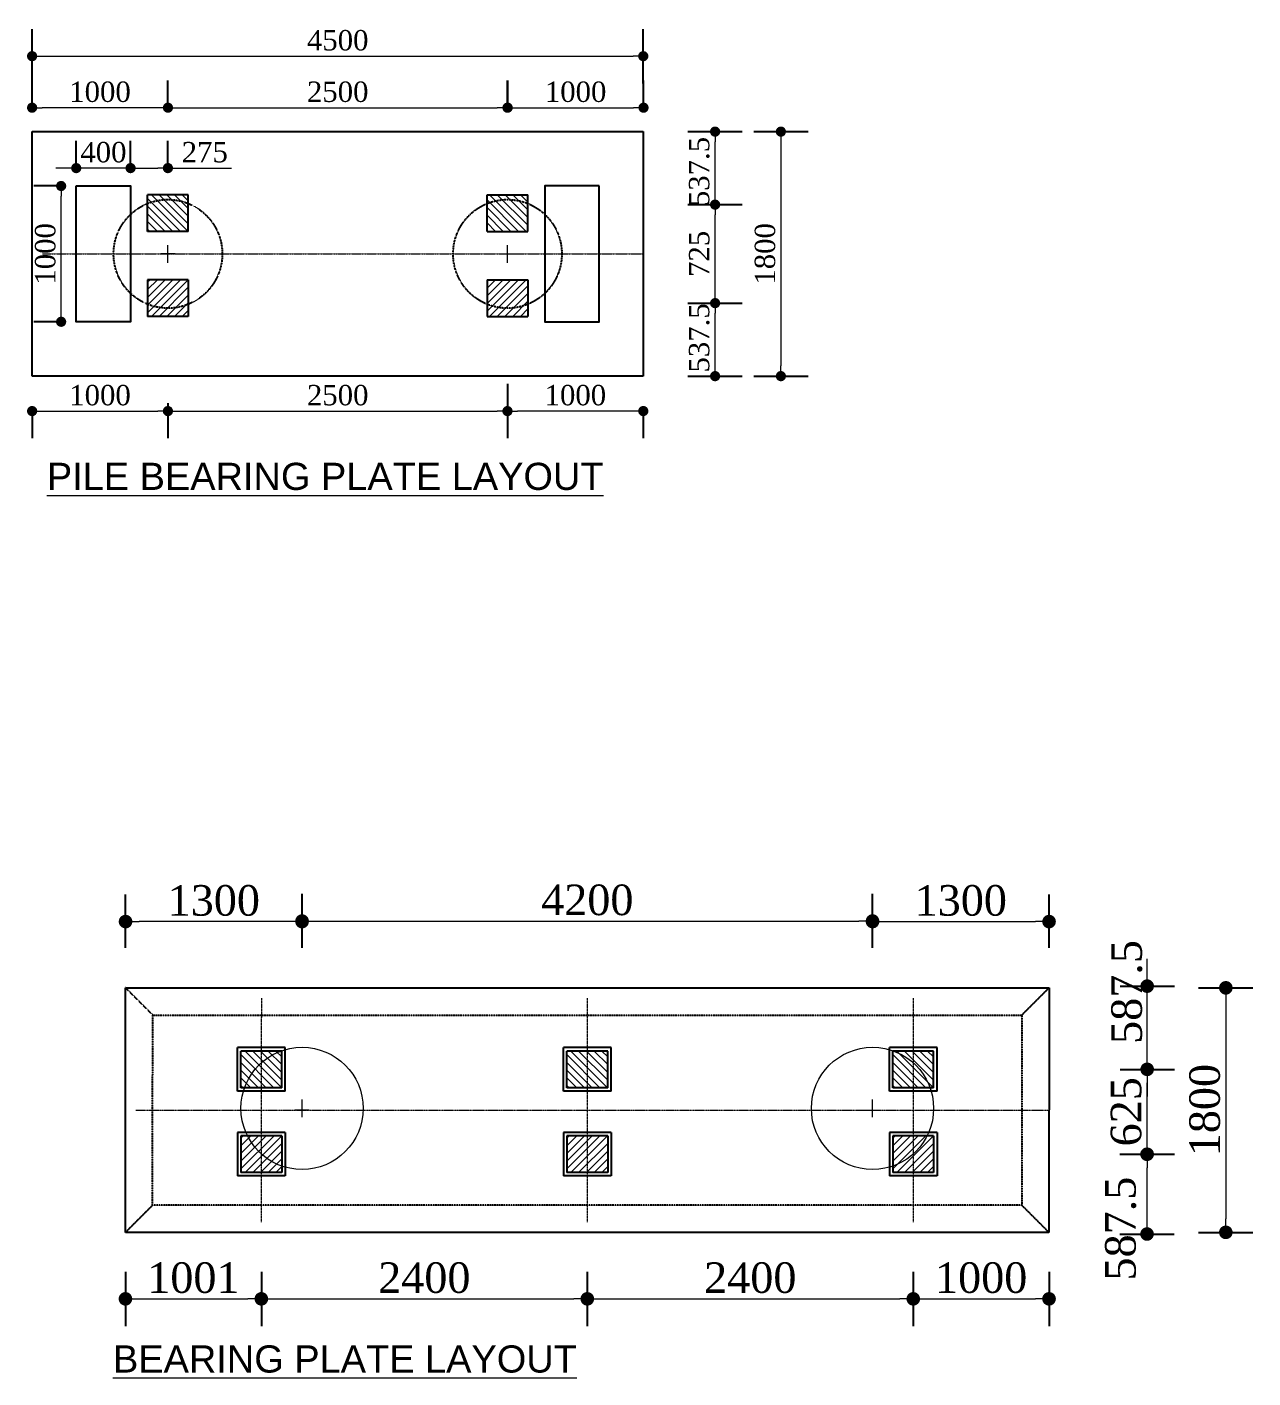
# Model space of a CAD drawing. Header units: millimetres. Extents: x -452357 to 35267, y 81803 to 461763.
# Drawn here: x -438331 to -429304, y 180197 to 190142 of the extents above; entities that cross this region are included whole.
import ezdxf

# ---------------------------------------------------------------- set-up
doc = ezdxf.new("R2010")
doc.units = ezdxf.units.MM
doc.header["$PDMODE"] = 2
for name, pattern in [('CENTER', [2, 1.25, -0.25, 0.25, -0.25]), ('DASHED', [0.75, 0.5, -0.25]), ('HIDDEN', [9.525, 6.35, -3.175])]:
    doc.linetypes.add(name, pattern=pattern)
doc.layers.get('Defpoints').update_dxf_attribs({"lineweight": 13})
for name, color, linetype, lineweight in [('Center Line', 34, 'Continuous', 15), ('Dimision', 96, 'Continuous', 18), ('hatch', 65, 'Continuous', 15), ('Pile', 11, 'Continuous', 15), ('Text', 7, 'Continuous', 15)]:
    doc.layers.add(name, color=color, linetype=linetype, lineweight=lineweight)
doc.layers.add('Pire Line', color=11, linetype='Continuous')
doc.styles.add('ROMANS', font='arial.ttf', dxfattribs={"height": 200})
doc.styles.get("Standard").update_dxf_attribs({"font": 'times.ttf'})
doc.dimstyles.new('ISO-25', dxfattribs={"dimtxt": 175, "dimasz": 100, "dimexe": 65, "dimexo": 115.625, "dimgap": 40, "dimtad": 1, "dimtoh": 1, "dimdec": 0, "dimtxsty": 'Standard', "dimblk": 'DOT', "dimcen": 300, "dimclrd": 256, "dimclre": 256, "dimclrt": 256, "dimadec": 0, "dimazin": 0, "dimtfac": 1, "dimtdec": 0, "dimtix": 1, "dimtmove": 0, "dimatfit": 3, "dimldrblk": 'DOT', "dimfxl": 75, "dimlwd": -1, "dimarcsym": 0})
pattern_1 = [(45, (-51186.816, 75757.362), (-28.2842712, 28.2842712), [])]
pattern_2 = [(315, (-51186.816, 301162.318), (-28.2842712, -28.2842712), [])]

# ---------------------------------------------------------------- blocks, each defined once
blk = doc.blocks.new('_Dot')
at = {"color": 0, "linetype": 'ByBlock', "lineweight": -2}
blk.add_line((-0.5, 0), (-1, 0), dxfattribs=at)
at = {"color": 0, "linetype": 'ByBlock', "const_width": 0.5}
blk.add_lwpolyline([(-0.25, 0, 1), (0.25, 0, 1)], format="xyb", close=True, dxfattribs=at)
blk = doc.blocks.new('*D19')
at = {"layer": 'Defpoints', "color": 0, "ltscale": 3, "transparency": 16777216}
for p in [(-433793.5, 189927.8), (-438293.5, 189372.3), (-433793.5, 189372.3)]:
    blk.add_point(p, dxfattribs=at)
at = {"layer": 'Dimision', "lineweight": -2, "ltscale": 3, "transparency": 16777216}
for p, q in [((-438293.5, 189727.8), (-438293.5, 190127.8)), ((-433793.5, 189727.8), (-433793.5, 190127.8))]:
    blk.add_line(p, q, dxfattribs=at)
at = {"layer": 'Dimision', "ltscale": 3, "transparency": 16777216}
blk.add_line((-438218.5, 189927.8), (-433868.5, 189927.8), dxfattribs=at)
at = {"layer": 'Dimision', "ltscale": 3, "transparency": 16777216, "xscale": 75, "yscale": 75, "zscale": 75, "rotation": 180}
blk.add_blockref('_Dot', (-438293.5, 189927.8), dxfattribs=at)
at = {"layer": 'Dimision', "ltscale": 3, "transparency": 16777216, "xscale": 75, "yscale": 75, "zscale": 75}
blk.add_blockref('_Dot', (-433793.5, 189927.8), dxfattribs=at)
at = {"layer": 'Dimision', "ltscale": 3, "transparency": 16777216, "insert": (-436043.5, 190044.1), "char_height": 150, "attachment_point": 5}
blk.add_mtext('4500', dxfattribs=at)
blk = doc.blocks.new('*D20')
at = {"layer": 'Defpoints', "color": 0, "ltscale": 3, "transparency": 16777216}
for p in [(-434793.5, 189548.6), (-437293.5, 189372.3), (-434793.5, 189372.3)]:
    blk.add_point(p, dxfattribs=at)
at = {"layer": 'Dimision', "lineweight": -2, "ltscale": 3, "transparency": 16777216}
for p, q in [((-437293.5, 189548.6), (-437293.5, 189748.6)), ((-434793.5, 189548.6), (-434793.5, 189748.6))]:
    blk.add_line(p, q, dxfattribs=at)
at = {"layer": 'Dimision', "ltscale": 3, "transparency": 16777216}
blk.add_line((-437218.5, 189548.6), (-434868.5, 189548.6), dxfattribs=at)
at = {"layer": 'Dimision', "ltscale": 3, "transparency": 16777216, "xscale": 75, "yscale": 75, "zscale": 75, "rotation": 180}
blk.add_blockref('_Dot', (-437293.5, 189548.6), dxfattribs=at)
at = {"layer": 'Dimision', "ltscale": 3, "transparency": 16777216, "xscale": 75, "yscale": 75, "zscale": 75}
blk.add_blockref('_Dot', (-434793.5, 189548.6), dxfattribs=at)
at = {"layer": 'Dimision', "ltscale": 3, "transparency": 16777216, "insert": (-436043.5, 189664.9), "char_height": 150, "attachment_point": 5}
blk.add_mtext('2500', dxfattribs=at)
blk = doc.blocks.new('*D21')
at = {"layer": 'Defpoints', "color": 0, "ltscale": 3, "transparency": 16777216}
for p in [(-433710.6, 189372.3), (-433711.5, 187572.3), (-432780.4, 187572.3)]:
    blk.add_point(p, dxfattribs=at)
at = {"layer": 'Dimision', "lineweight": -2, "ltscale": 3, "transparency": 16777216}
for p, q in [((-432980.4, 189372.3), (-432580.4, 189372.3)), ((-432980.4, 187572.3), (-432580.4, 187572.3))]:
    blk.add_line(p, q, dxfattribs=at)
at = {"layer": 'Dimision', "ltscale": 3, "transparency": 16777216}
blk.add_line((-432780.4, 189297.3), (-432780.4, 187647.3), dxfattribs=at)
at = {"layer": 'Dimision', "ltscale": 3, "transparency": 16777216, "xscale": 75, "yscale": 75, "zscale": 75}
for p, rotation in [((-432780.4, 189372.3), 90), ((-432780.4, 187572.3), 270)]:
    blk.add_blockref('_Dot', p, dxfattribs=dict(at, rotation=rotation))
at = {"layer": 'Dimision', "ltscale": 3, "transparency": 16777216, "insert": (-432896.7, 188472.3), "char_height": 150, "attachment_point": 5, "rotation": 90}
blk.add_mtext('1800', dxfattribs=at)
blk = doc.blocks.new('*D22')
at = {"layer": 'Defpoints', "color": 0, "ltscale": 3, "transparency": 16777216}
for p in [(-438293.5, 189548.6), (-438293.5, 189372.3), (-437293.5, 189372.3)]:
    blk.add_point(p, dxfattribs=at)
at = {"layer": 'Dimision', "lineweight": -2, "ltscale": 3, "transparency": 16777216}
for p, q in [((-438293.5, 189548.6), (-438293.5, 189748.6)), ((-437293.5, 189548.6), (-437293.5, 189748.6))]:
    blk.add_line(p, q, dxfattribs=at)
at = {"layer": 'Dimision', "ltscale": 3, "transparency": 16777216}
blk.add_line((-437368.5, 189548.6), (-438218.5, 189548.6), dxfattribs=at)
at = {"layer": 'Dimision', "ltscale": 3, "transparency": 16777216, "xscale": 75, "yscale": 75, "zscale": 75, "rotation": 180}
blk.add_blockref('_Dot', (-438293.5, 189548.6), dxfattribs=at)
at = {"layer": 'Dimision', "ltscale": 3, "transparency": 16777216, "xscale": 75, "yscale": 75, "zscale": 75}
blk.add_blockref('_Dot', (-437293.5, 189548.6), dxfattribs=at)
at = {"layer": 'Dimision', "ltscale": 3, "transparency": 16777216, "insert": (-437793.5, 189664.9), "char_height": 150, "attachment_point": 5}
blk.add_mtext('1000', dxfattribs=at)
blk = doc.blocks.new('*D23')
at = {"layer": 'Defpoints', "color": 0, "ltscale": 3, "transparency": 16777216}
for p in [(-438293.5, 187481.7), (-437293.5, 187572.3), (-437293.5, 187315.1)]:
    blk.add_point(p, dxfattribs=at)
at = {"layer": 'Dimision', "lineweight": -2, "ltscale": 3, "transparency": 16777216}
for p, q in [((-438293.5, 187315.1), (-438293.5, 187115.1)), ((-437293.5, 187372.3), (-437293.5, 187115.1))]:
    blk.add_line(p, q, dxfattribs=at)
at = {"layer": 'Dimision', "ltscale": 3, "transparency": 16777216}
blk.add_line((-438218.5, 187315.1), (-437368.5, 187315.1), dxfattribs=at)
at = {"layer": 'Dimision', "ltscale": 3, "transparency": 16777216, "xscale": 75, "yscale": 75, "zscale": 75, "rotation": 180}
blk.add_blockref('_Dot', (-438293.5, 187315.1), dxfattribs=at)
at = {"layer": 'Dimision', "ltscale": 3, "transparency": 16777216, "xscale": 75, "yscale": 75, "zscale": 75}
blk.add_blockref('_Dot', (-437293.5, 187315.1), dxfattribs=at)
at = {"layer": 'Dimision', "ltscale": 3, "transparency": 16777216, "insert": (-437793.5, 187431.4), "char_height": 150, "attachment_point": 5}
blk.add_mtext('1000', dxfattribs=at)
blk = doc.blocks.new('*D24')
at = {"layer": 'Defpoints', "color": 0, "ltscale": 3, "transparency": 16777216}
for p in [(-434793.5, 187772.3), (-437293.5, 187572.3), (-434793.5, 187315.1)]:
    blk.add_point(p, dxfattribs=at)
at = {"layer": 'Dimision', "lineweight": -2, "ltscale": 3, "transparency": 16777216}
for p, q in [((-434793.5, 187515.1), (-434793.5, 187115.1)), ((-437293.5, 187372.3), (-437293.5, 187115.1))]:
    blk.add_line(p, q, dxfattribs=at)
at = {"layer": 'Dimision', "ltscale": 3, "transparency": 16777216}
blk.add_line((-437218.5, 187315.1), (-434868.5, 187315.1), dxfattribs=at)
at = {"layer": 'Dimision', "ltscale": 3, "transparency": 16777216, "xscale": 75, "yscale": 75, "zscale": 75, "rotation": 180}
blk.add_blockref('_Dot', (-437293.5, 187315.1), dxfattribs=at)
at = {"layer": 'Dimision', "ltscale": 3, "transparency": 16777216, "xscale": 75, "yscale": 75, "zscale": 75}
blk.add_blockref('_Dot', (-434793.5, 187315.1), dxfattribs=at)
at = {"layer": 'Dimision', "ltscale": 3, "transparency": 16777216, "insert": (-436043.5, 187431.4), "char_height": 150, "attachment_point": 5}
blk.add_mtext('2500', dxfattribs=at)
blk = doc.blocks.new('*D25')
at = {"layer": 'Defpoints', "color": 0, "ltscale": 3, "transparency": 16777216}
for p in [(-433793.5, 188109.8), (-433264.7, 188109.8), (-433793.5, 187572.3)]:
    blk.add_point(p, dxfattribs=at)
at = {"layer": 'Dimision', "lineweight": -2, "ltscale": 3, "transparency": 16777216}
for p, q in [((-433464.7, 188109.8), (-433064.7, 188109.8)), ((-433464.7, 187572.3), (-433064.7, 187572.3))]:
    blk.add_line(p, q, dxfattribs=at)
at = {"layer": 'Dimision', "ltscale": 3, "transparency": 16777216}
blk.add_line((-433264.7, 187647.3), (-433264.7, 188034.8), dxfattribs=at)
at = {"layer": 'Dimision', "ltscale": 3, "transparency": 16777216, "xscale": 75, "yscale": 75, "zscale": 75}
for p, rotation in [((-433264.7, 188109.8), 90), ((-433264.7, 187572.3), 270)]:
    blk.add_blockref('_Dot', p, dxfattribs=dict(at, rotation=rotation))
at = {"layer": 'Dimision', "ltscale": 3, "transparency": 16777216, "insert": (-433381.2, 187853.6), "char_height": 150, "attachment_point": 5, "rotation": 90}
blk.add_mtext('537.5', dxfattribs=at)
blk = doc.blocks.new('*D26')
at = {"layer": 'Defpoints', "color": 0, "ltscale": 3, "transparency": 16777216}
for p in [(-433792.6, 188834.8), (-433264.7, 188834.8), (-433793.5, 188109.8)]:
    blk.add_point(p, dxfattribs=at)
at = {"layer": 'Dimision', "lineweight": -2, "ltscale": 3, "transparency": 16777216}
for p, q in [((-433464.7, 188834.8), (-433064.7, 188834.8)), ((-433464.7, 188109.8), (-433064.7, 188109.8))]:
    blk.add_line(p, q, dxfattribs=at)
at = {"layer": 'Dimision', "ltscale": 3, "transparency": 16777216}
blk.add_line((-433264.7, 188184.8), (-433264.7, 188759.8), dxfattribs=at)
at = {"layer": 'Dimision', "ltscale": 3, "transparency": 16777216, "xscale": 75, "yscale": 75, "zscale": 75}
for p, rotation in [((-433264.7, 188834.8), 90), ((-433264.7, 188109.8), 270)]:
    blk.add_blockref('_Dot', p, dxfattribs=dict(at, rotation=rotation))
at = {"layer": 'Dimision', "ltscale": 3, "transparency": 16777216, "insert": (-433381.2, 188472.3), "char_height": 150, "attachment_point": 5, "rotation": 90}
blk.add_mtext('725', dxfattribs=at)
blk = doc.blocks.new('*D27')
at = {"layer": 'Defpoints', "color": 0, "ltscale": 3, "transparency": 16777216}
for p in [(-433793.5, 189372.3), (-433264.7, 189372.3), (-433792.6, 188834.8)]:
    blk.add_point(p, dxfattribs=at)
at = {"layer": 'Dimision', "lineweight": -2, "ltscale": 3, "transparency": 16777216}
for p, q in [((-433464.7, 189372.3), (-433064.7, 189372.3)), ((-433464.7, 188834.8), (-433064.7, 188834.8))]:
    blk.add_line(p, q, dxfattribs=at)
at = {"layer": 'Dimision', "ltscale": 3, "transparency": 16777216}
blk.add_line((-433264.7, 188909.8), (-433264.7, 189297.3), dxfattribs=at)
at = {"layer": 'Dimision', "ltscale": 3, "transparency": 16777216, "xscale": 75, "yscale": 75, "zscale": 75}
for p, rotation in [((-433264.7, 189372.3), 90), ((-433264.7, 188834.8), 270)]:
    blk.add_blockref('_Dot', p, dxfattribs=dict(at, rotation=rotation))
at = {"layer": 'Dimision', "ltscale": 3, "transparency": 16777216, "insert": (-433381.2, 189078.6), "char_height": 150, "attachment_point": 5, "rotation": 90}
blk.add_mtext('537.5', dxfattribs=at)
blk = doc.blocks.new('*D43')
at = {"layer": 'Defpoints', "color": 0, "ltscale": 3, "transparency": 16777216}
for p in [(-432105.7, 183560.6), (-436305.7, 183252.7), (-432105.7, 183248.8)]:
    blk.add_point(p, dxfattribs=at)
at = {"layer": 'Dimision', "lineweight": -2, "ltscale": 3, "transparency": 16777216}
for p, q in [((-436305.7, 183368.3), (-436305.7, 183760.6)), ((-432105.7, 183364.4), (-432105.7, 183760.6))]:
    blk.add_line(p, q, dxfattribs=at)
at = {"layer": 'Dimision', "ltscale": 3, "transparency": 16777216}
blk.add_line((-436205.7, 183560.6), (-432205.7, 183560.6), dxfattribs=at)
at = {"layer": 'Dimision', "ltscale": 3, "transparency": 16777216, "xscale": 100, "yscale": 100, "zscale": 100, "rotation": 180}
blk.add_blockref('_Dot', (-436305.7, 183560.6), dxfattribs=at)
at = {"layer": 'Dimision', "ltscale": 3, "transparency": 16777216, "xscale": 100, "yscale": 100, "zscale": 100}
blk.add_blockref('_Dot', (-432105.7, 183560.6), dxfattribs=at)
at = {"layer": 'Dimision', "ltscale": 3, "transparency": 16777216, "insert": (-434205.7, 183715), "char_height": 225, "attachment_point": 5}
blk.add_mtext('4200', dxfattribs=at)
blk = doc.blocks.new('*D44')
at = {"layer": 'Defpoints', "color": 0, "ltscale": 3, "transparency": 16777216}
for p in [(-430434.5, 183068.9), (-430435.4, 181268.9), (-429504.3, 181268.9)]:
    blk.add_point(p, dxfattribs=at)
at = {"layer": 'Dimision', "lineweight": -2, "ltscale": 3, "transparency": 16777216}
for p, q in [((-429704.3, 183068.9), (-429304.3, 183068.9)), ((-429704.3, 181268.9), (-429304.3, 181268.9))]:
    blk.add_line(p, q, dxfattribs=at)
at = {"layer": 'Dimision', "ltscale": 3, "transparency": 16777216}
blk.add_line((-429504.3, 182968.9), (-429504.3, 181368.9), dxfattribs=at)
at = {"layer": 'Dimision', "ltscale": 3, "transparency": 16777216, "xscale": 100, "yscale": 100, "zscale": 100}
for p, rotation in [((-429504.3, 183068.9), 90), ((-429504.3, 181268.9), 270)]:
    blk.add_blockref('_Dot', p, dxfattribs=dict(at, rotation=rotation))
at = {"layer": 'Dimision', "ltscale": 3, "transparency": 16777216, "insert": (-429658.8, 182168.9), "char_height": 225, "attachment_point": 5, "rotation": 90}
blk.add_mtext('1800', dxfattribs=at)
blk = doc.blocks.new('*D45')
at = {"layer": 'Defpoints', "color": 0, "ltscale": 3, "transparency": 16777216}
for p in [(-430805.8, 183556.7), (-432105.7, 183248.8), (-430805.8, 183248.8)]:
    blk.add_point(p, dxfattribs=at)
at = {"layer": 'Dimision', "lineweight": -2, "ltscale": 3, "transparency": 16777216}
for p, q in [((-432105.7, 183364.4), (-432105.7, 183756.7)), ((-430805.8, 183364.4), (-430805.8, 183756.7))]:
    blk.add_line(p, q, dxfattribs=at)
at = {"layer": 'Dimision', "ltscale": 3, "transparency": 16777216}
blk.add_line((-432005.7, 183556.7), (-430905.8, 183556.7), dxfattribs=at)
at = {"layer": 'Dimision', "ltscale": 3, "transparency": 16777216, "xscale": 100, "yscale": 100, "zscale": 100, "rotation": 180}
blk.add_blockref('_Dot', (-432105.7, 183556.7), dxfattribs=at)
at = {"layer": 'Dimision', "ltscale": 3, "transparency": 16777216, "xscale": 100, "yscale": 100, "zscale": 100}
blk.add_blockref('_Dot', (-430805.8, 183556.7), dxfattribs=at)
at = {"layer": 'Dimision', "ltscale": 3, "transparency": 16777216, "insert": (-431455.7, 183711.2), "char_height": 225, "attachment_point": 5}
blk.add_mtext('1300', dxfattribs=at)
blk = doc.blocks.new('*D46')
at = {"layer": 'Defpoints', "color": 0, "ltscale": 3, "transparency": 16777216}
for p in [(-437605.6, 183556.7), (-437605.6, 183248.8), (-436305.7, 183248.8)]:
    blk.add_point(p, dxfattribs=at)
at = {"layer": 'Dimision', "lineweight": -2, "ltscale": 3, "transparency": 16777216}
for p, q in [((-437605.6, 183364.4), (-437605.6, 183756.7)), ((-436305.7, 183364.4), (-436305.7, 183756.7))]:
    blk.add_line(p, q, dxfattribs=at)
at = {"layer": 'Dimision', "ltscale": 3, "transparency": 16777216}
blk.add_line((-436405.7, 183556.7), (-437505.6, 183556.7), dxfattribs=at)
at = {"layer": 'Dimision', "ltscale": 3, "transparency": 16777216, "xscale": 100, "yscale": 100, "zscale": 100, "rotation": 180}
blk.add_blockref('_Dot', (-437605.6, 183556.7), dxfattribs=at)
at = {"layer": 'Dimision', "ltscale": 3, "transparency": 16777216, "xscale": 100, "yscale": 100, "zscale": 100}
blk.add_blockref('_Dot', (-436305.7, 183556.7), dxfattribs=at)
at = {"layer": 'Dimision', "ltscale": 3, "transparency": 16777216, "insert": (-436955.6, 183711.2), "char_height": 225, "attachment_point": 5}
blk.add_mtext('1300', dxfattribs=at)
blk = doc.blocks.new('*D47')
at = {"layer": 'Defpoints', "color": 0, "ltscale": 3, "transparency": 16777216}
for p in [(-436605.7, 181765.7), (-437606.5, 181178.2), (-436605.7, 180779.3)]:
    blk.add_point(p, dxfattribs=at)
at = {"layer": 'Dimision', "lineweight": -2, "ltscale": 3, "transparency": 16777216}
for p, q in [((-437606.5, 180979.3), (-437606.5, 180579.3)), ((-436605.7, 180979.3), (-436605.7, 180579.3))]:
    blk.add_line(p, q, dxfattribs=at)
at = {"layer": 'Dimision', "ltscale": 3, "transparency": 16777216}
blk.add_line((-437506.5, 180779.3), (-436705.7, 180779.3), dxfattribs=at)
at = {"layer": 'Dimision', "ltscale": 3, "transparency": 16777216, "xscale": 100, "yscale": 100, "zscale": 100, "rotation": 180}
blk.add_blockref('_Dot', (-437606.5, 180779.3), dxfattribs=at)
at = {"layer": 'Dimision', "ltscale": 3, "transparency": 16777216, "xscale": 100, "yscale": 100, "zscale": 100}
blk.add_blockref('_Dot', (-436605.7, 180779.3), dxfattribs=at)
at = {"layer": 'Dimision', "ltscale": 3, "transparency": 16777216, "insert": (-437106.1, 180933.8), "char_height": 225, "attachment_point": 5}
blk.add_mtext('1001', dxfattribs=at)
blk = doc.blocks.new('*D48')
at = {"layer": 'Defpoints', "color": 0, "ltscale": 3, "transparency": 16777216}
for p in [(-436605.7, 181765.7), (-434205.7, 181765.7), (-434205.7, 180779.3)]:
    blk.add_point(p, dxfattribs=at)
at = {"layer": 'Dimision', "lineweight": -2, "ltscale": 3, "transparency": 16777216}
for p, q in [((-436605.7, 180979.3), (-436605.7, 180579.3)), ((-434205.7, 180979.3), (-434205.7, 180579.3))]:
    blk.add_line(p, q, dxfattribs=at)
at = {"layer": 'Dimision', "ltscale": 3, "transparency": 16777216}
blk.add_line((-436505.7, 180779.3), (-434305.7, 180779.3), dxfattribs=at)
at = {"layer": 'Dimision', "ltscale": 3, "transparency": 16777216, "xscale": 100, "yscale": 100, "zscale": 100, "rotation": 180}
blk.add_blockref('_Dot', (-436605.7, 180779.3), dxfattribs=at)
at = {"layer": 'Dimision', "ltscale": 3, "transparency": 16777216, "xscale": 100, "yscale": 100, "zscale": 100}
blk.add_blockref('_Dot', (-434205.7, 180779.3), dxfattribs=at)
at = {"layer": 'Dimision', "ltscale": 3, "transparency": 16777216, "insert": (-435405.7, 180933.8), "char_height": 225, "attachment_point": 5}
blk.add_mtext('2400', dxfattribs=at)
blk = doc.blocks.new('*D49')
at = {"layer": 'Defpoints', "color": 0, "ltscale": 3, "transparency": 16777216}
for p in [(-434205.7, 181765.7), (-431805.7, 181765.7), (-431805.7, 180779.3)]:
    blk.add_point(p, dxfattribs=at)
at = {"layer": 'Dimision', "lineweight": -2, "ltscale": 3, "transparency": 16777216}
for p, q in [((-434205.7, 180979.3), (-434205.7, 180579.3)), ((-431805.7, 180979.3), (-431805.7, 180579.3))]:
    blk.add_line(p, q, dxfattribs=at)
at = {"layer": 'Dimision', "ltscale": 3, "transparency": 16777216}
blk.add_line((-434105.7, 180779.3), (-431905.7, 180779.3), dxfattribs=at)
at = {"layer": 'Dimision', "ltscale": 3, "transparency": 16777216, "xscale": 100, "yscale": 100, "zscale": 100, "rotation": 180}
blk.add_blockref('_Dot', (-434205.7, 180779.3), dxfattribs=at)
at = {"layer": 'Dimision', "ltscale": 3, "transparency": 16777216, "xscale": 100, "yscale": 100, "zscale": 100}
blk.add_blockref('_Dot', (-431805.7, 180779.3), dxfattribs=at)
at = {"layer": 'Dimision', "ltscale": 3, "transparency": 16777216, "insert": (-433005.7, 180933.8), "char_height": 225, "attachment_point": 5}
blk.add_mtext('2400', dxfattribs=at)
blk = doc.blocks.new('*D50')
at = {"layer": 'Defpoints', "color": 0, "ltscale": 3, "transparency": 16777216}
for p in [(-431805.7, 181765.7), (-430805.8, 181765.7), (-430805.8, 180779.3)]:
    blk.add_point(p, dxfattribs=at)
at = {"layer": 'Dimision', "lineweight": -2, "ltscale": 3, "transparency": 16777216}
for p, q in [((-431805.7, 180979.3), (-431805.7, 180579.3)), ((-430805.8, 180979.3), (-430805.8, 180579.3))]:
    blk.add_line(p, q, dxfattribs=at)
at = {"layer": 'Dimision', "ltscale": 3, "transparency": 16777216}
blk.add_line((-431705.7, 180779.3), (-430905.8, 180779.3), dxfattribs=at)
at = {"layer": 'Dimision', "ltscale": 3, "transparency": 16777216, "xscale": 100, "yscale": 100, "zscale": 100, "rotation": 180}
blk.add_blockref('_Dot', (-431805.7, 180779.3), dxfattribs=at)
at = {"layer": 'Dimision', "ltscale": 3, "transparency": 16777216, "xscale": 100, "yscale": 100, "zscale": 100}
blk.add_blockref('_Dot', (-430805.8, 180779.3), dxfattribs=at)
at = {"layer": 'Dimision', "ltscale": 3, "transparency": 16777216, "insert": (-431305.7, 180933.8), "char_height": 225, "attachment_point": 5}
blk.add_mtext('1000', dxfattribs=at)
blk = doc.blocks.new('*D51')
at = {"layer": 'Defpoints', "color": 0, "ltscale": 3, "transparency": 16777216}
for p in [(-431355.6, 181843.9), (-430084.4, 181843.9), (-430431.6, 181256.4)]:
    blk.add_point(p, dxfattribs=at)
at = {"layer": 'Dimision', "lineweight": -2, "ltscale": 3, "transparency": 16777216}
for p, q in [((-430284.4, 181843.9), (-429884.4, 181843.9)), ((-430284.4, 181256.4), (-429884.4, 181256.4))]:
    blk.add_line(p, q, dxfattribs=at)
at = {"layer": 'Dimision', "ltscale": 3, "transparency": 16777216}
blk.add_line((-430084.4, 181356.4), (-430084.4, 181743.9), dxfattribs=at)
at = {"layer": 'Dimision', "ltscale": 3, "transparency": 16777216, "xscale": 100, "yscale": 100, "zscale": 100}
for p, rotation in [((-430084.4, 181843.9), 90), ((-430084.4, 181256.4), 270)]:
    blk.add_blockref('_Dot', p, dxfattribs=dict(at, rotation=rotation))
at = {"layer": 'Dimision', "ltscale": 3, "transparency": 16777216, "insert": (-430277.9, 181296.4), "char_height": 225, "attachment_point": 5, "rotation": 90}
blk.add_mtext('587.5', dxfattribs=at)
blk = doc.blocks.new('*D52')
at = {"layer": 'Defpoints', "color": 0, "ltscale": 3, "transparency": 16777216}
for p in [(-430505.6, 182468.9), (-430083.4, 182468.9), (-431355.6, 181843.9)]:
    blk.add_point(p, dxfattribs=at)
at = {"layer": 'Dimision', "lineweight": -2, "ltscale": 3, "transparency": 16777216}
for p, q in [((-430283.4, 182468.9), (-429883.4, 182468.9)), ((-430283.4, 181843.9), (-429883.4, 181843.9))]:
    blk.add_line(p, q, dxfattribs=at)
at = {"layer": 'Dimision', "ltscale": 3, "transparency": 16777216}
blk.add_line((-430083.4, 181943.9), (-430083.4, 182368.9), dxfattribs=at)
at = {"layer": 'Dimision', "ltscale": 3, "transparency": 16777216, "xscale": 100, "yscale": 100, "zscale": 100}
for p, rotation in [((-430083.4, 182468.9), 90), ((-430083.4, 181843.9), 270)]:
    blk.add_blockref('_Dot', p, dxfattribs=dict(at, rotation=rotation))
at = {"layer": 'Dimision', "ltscale": 3, "transparency": 16777216, "insert": (-430237.9, 182156.4), "char_height": 225, "attachment_point": 5, "rotation": 90}
blk.add_mtext('625', dxfattribs=at)
blk = doc.blocks.new('*D53')
at = {"layer": 'Defpoints', "color": 0, "ltscale": 3, "transparency": 16777216}
for p in [(-430430.6, 183081.4), (-430083.4, 183081.4), (-430505.6, 182468.9)]:
    blk.add_point(p, dxfattribs=at)
at = {"layer": 'Dimision', "ltscale": 3, "transparency": 16777216}
for p, q in [((-430083.4, 183181.4), (-430083.4, 183281.4)), ((-430083.4, 182468.9), (-430083.4, 183081.4)), ((-430083.4, 182368.9), (-430083.4, 182268.9))]:
    blk.add_line(p, q, dxfattribs=at)
at = {"layer": 'Dimision', "lineweight": -2, "ltscale": 3, "transparency": 16777216}
for p, q in [((-430283.4, 183081.4), (-429883.4, 183081.4)), ((-430283.4, 182468.9), (-429883.4, 182468.9))]:
    blk.add_line(p, q, dxfattribs=at)
at = {"layer": 'Dimision', "ltscale": 3, "transparency": 16777216, "xscale": 100, "yscale": 100, "zscale": 100}
for p, rotation in [((-430083.4, 183081.4), 270), ((-430083.4, 182468.9), 90)]:
    blk.add_blockref('_Dot', p, dxfattribs=dict(at, rotation=rotation))
at = {"layer": 'Dimision', "ltscale": 3, "transparency": 16777216, "insert": (-430232.5, 183038.3), "char_height": 225, "attachment_point": 5, "rotation": 90}
blk.add_mtext('587.5', dxfattribs=at)
blk = doc.blocks.new('*D68')
at = {"layer": 'Defpoints', "color": 0, "ltscale": 3, "transparency": 16777216}
for p in [(-434793.5, 187572.3), (-433793.5, 187481.7), (-434793.5, 187315.1)]:
    blk.add_point(p, dxfattribs=at)
at = {"layer": 'Dimision', "lineweight": -2, "ltscale": 3, "transparency": 16777216}
for p, q in [((-434793.5, 187372.3), (-434793.5, 187115.1)), ((-433793.5, 187315.1), (-433793.5, 187115.1))]:
    blk.add_line(p, q, dxfattribs=at)
at = {"layer": 'Dimision', "ltscale": 3, "transparency": 16777216}
blk.add_line((-433868.5, 187315.1), (-434718.5, 187315.1), dxfattribs=at)
at = {"layer": 'Dimision', "ltscale": 3, "transparency": 16777216, "xscale": 75, "yscale": 75, "zscale": 75, "rotation": 180}
blk.add_blockref('_Dot', (-434793.5, 187315.1), dxfattribs=at)
at = {"layer": 'Dimision', "ltscale": 3, "transparency": 16777216, "xscale": 75, "yscale": 75, "zscale": 75}
blk.add_blockref('_Dot', (-433793.5, 187315.1), dxfattribs=at)
at = {"layer": 'Dimision', "ltscale": 3, "transparency": 16777216, "insert": (-434293.5, 187431.4), "char_height": 150, "attachment_point": 5}
blk.add_mtext('1000', dxfattribs=at)
blk = doc.blocks.new('*D69')
at = {"layer": 'Defpoints', "color": 0, "ltscale": 3, "transparency": 16777216}
for p in [(-433791.7, 189548.6), (-434791.7, 189372.3), (-433791.7, 189372.3)]:
    blk.add_point(p, dxfattribs=at)
at = {"layer": 'Dimision', "lineweight": -2, "ltscale": 3, "transparency": 16777216}
for p, q in [((-434791.7, 189548.6), (-434791.7, 189748.6)), ((-433791.7, 189548.6), (-433791.7, 189748.6))]:
    blk.add_line(p, q, dxfattribs=at)
at = {"layer": 'Dimision', "ltscale": 3, "transparency": 16777216}
blk.add_line((-434716.7, 189548.6), (-433866.7, 189548.6), dxfattribs=at)
at = {"layer": 'Dimision', "ltscale": 3, "transparency": 16777216, "xscale": 75, "yscale": 75, "zscale": 75, "rotation": 180}
blk.add_blockref('_Dot', (-434791.7, 189548.6), dxfattribs=at)
at = {"layer": 'Dimision', "ltscale": 3, "transparency": 16777216, "xscale": 75, "yscale": 75, "zscale": 75}
blk.add_blockref('_Dot', (-433791.7, 189548.6), dxfattribs=at)
at = {"layer": 'Dimision', "ltscale": 3, "transparency": 16777216, "insert": (-434291.7, 189664.9), "char_height": 150, "attachment_point": 5}
blk.add_mtext('1000', dxfattribs=at)
blk = doc.blocks.new('*D96')
at = {"layer": 'Defpoints', "color": 0, "ltscale": 3, "transparency": 16777216}
for p in [(-438079.9, 188972.1), (-437968.7, 188972.1), (-437968.7, 187972.5)]:
    blk.add_point(p, dxfattribs=at)
at = {"layer": 'Dimision', "lineweight": -2, "ltscale": 3, "transparency": 16777216}
for p, q in [((-438079.9, 188972.1), (-438279.9, 188972.1)), ((-438079.9, 187972.5), (-438279.9, 187972.5))]:
    blk.add_line(p, q, dxfattribs=at)
at = {"layer": 'Dimision', "ltscale": 3, "transparency": 16777216}
blk.add_line((-438079.9, 188047.5), (-438079.9, 188897.1), dxfattribs=at)
at = {"layer": 'Dimision', "ltscale": 3, "transparency": 16777216, "xscale": 75, "yscale": 75, "zscale": 75}
for p, rotation in [((-438079.9, 188972.1), 90), ((-438079.9, 187972.5), 270)]:
    blk.add_blockref('_Dot', p, dxfattribs=dict(at, rotation=rotation))
at = {"layer": 'Dimision', "ltscale": 3, "transparency": 16777216, "insert": (-438196.2, 188472.3), "char_height": 150, "attachment_point": 5, "rotation": 90}
blk.add_mtext('1000', dxfattribs=at)
blk = doc.blocks.new('*D97')
at = {"layer": 'Defpoints', "color": 0, "ltscale": 3, "transparency": 16777216}
for p in [(-437968.7, 189103.9), (-437968.7, 188972.1), (-437568.5, 188972.1)]:
    blk.add_point(p, dxfattribs=at)
at = {"layer": 'Dimision', "lineweight": -2, "ltscale": 3, "transparency": 16777216}
for p, q in [((-437968.7, 189103.9), (-437968.7, 189303.9)), ((-437568.5, 189103.9), (-437568.5, 189303.9))]:
    blk.add_line(p, q, dxfattribs=at)
at = {"layer": 'Dimision', "ltscale": 3, "transparency": 16777216}
for p, q in [((-438043.7, 189103.9), (-438118.7, 189103.9)), ((-437568.5, 189103.9), (-437968.7, 189103.9)), ((-437493.5, 189103.9), (-437418.5, 189103.9))]:
    blk.add_line(p, q, dxfattribs=at)
at = {"layer": 'Dimision', "ltscale": 3, "transparency": 16777216, "xscale": 75, "yscale": 75, "zscale": 75}
blk.add_blockref('_Dot', (-437968.7, 189103.9), dxfattribs=at)
at = {"layer": 'Dimision', "ltscale": 3, "transparency": 16777216, "xscale": 75, "yscale": 75, "zscale": 75, "rotation": 180}
blk.add_blockref('_Dot', (-437568.5, 189103.9), dxfattribs=at)
at = {"layer": 'Dimision', "ltscale": 3, "transparency": 16777216, "insert": (-437768.6, 189220.2), "char_height": 150, "attachment_point": 5}
blk.add_mtext('400', dxfattribs=at)
blk = doc.blocks.new('*D98')
at = {"layer": 'Defpoints', "color": 0, "ltscale": 3, "transparency": 16777216}
for p in [(-437293.5, 189103.9), (-437568.5, 188972.1), (-437293.5, 188907.3)]:
    blk.add_point(p, dxfattribs=at)
at = {"layer": 'Dimision', "lineweight": -2, "ltscale": 3, "transparency": 16777216}
for p, q in [((-437568.5, 189103.9), (-437568.5, 189303.9)), ((-437293.5, 189103.9), (-437293.5, 189303.9))]:
    blk.add_line(p, q, dxfattribs=at)
at = {"layer": 'Dimision', "ltscale": 3, "transparency": 16777216}
for p, q in [((-437493.5, 189103.9), (-437368.5, 189103.9)), ((-437293.5, 189103.9), (-436825.7, 189103.9))]:
    blk.add_line(p, q, dxfattribs=at)
at = {"layer": 'Dimision', "ltscale": 3, "transparency": 16777216, "xscale": 75, "yscale": 75, "zscale": 75, "rotation": 180}
blk.add_blockref('_Dot', (-437568.5, 189103.9), dxfattribs=at)
at = {"layer": 'Dimision', "ltscale": 3, "transparency": 16777216, "xscale": 75, "yscale": 75, "zscale": 75}
blk.add_blockref('_Dot', (-437293.5, 189103.9), dxfattribs=at)
at = {"layer": 'Dimision', "ltscale": 3, "transparency": 16777216, "insert": (-437022.1, 189220.4), "char_height": 150, "attachment_point": 5}
blk.add_mtext('275', dxfattribs=at)

msp = doc.modelspace()

# ---------------------------------------------------------------- hatches: boundary and pattern name
at = {"layer": 'hatch', "ltscale": 10}
h = msp.add_hatch(dxfattribs=at)
h.set_pattern_fill('_USER', color=256, scale=40, angle=45, style=0, pattern_type=0)
h.set_pattern_definition(pattern_2)
h.paths.add_polyline_path([(-437443.5, 188637.3), (-437443.5, 188907.3), (-437143.5, 188907.3), (-437143.5, 188637.3)])
h = msp.add_hatch(dxfattribs=at)
h.set_pattern_fill('_USER', color=256, scale=40, angle=45, style=0, pattern_type=0)
h.set_pattern_definition(pattern_2)
h.paths.add_polyline_path([(-434643.5, 188637.3), (-434643.5, 188907.3), (-434943.5, 188907.3), (-434943.5, 188637.3)])
h = msp.add_hatch(dxfattribs=at)
h.set_pattern_fill('_USER', color=256, scale=40, angle=45, style=0, pattern_type=0)
h.set_pattern_definition(pattern_1)
h.paths.add_polyline_path([(-437443.5, 188282.3), (-437443.5, 188012.3), (-437143.5, 188012.3), (-437143.5, 188282.3)])
h = msp.add_hatch(dxfattribs=at)
h.set_pattern_fill('_USER', color=256, scale=40, angle=45, style=0, pattern_type=0)
h.set_pattern_definition(pattern_1)
h.paths.add_polyline_path([(-434643.5, 188282.3), (-434643.5, 188012.3), (-434943.5, 188012.3), (-434943.5, 188282.3)])
h = msp.add_hatch(dxfattribs=at)
h.set_pattern_fill('_USER', color=256, scale=40, angle=45, style=0, pattern_type=0)
h.set_pattern_definition([(315, (-50498.95, 294858.836), (-28.2842712, -28.2842712), [])])
h.paths.add_polyline_path([(-436755.7, 182333.9), (-436755.7, 182603.9), (-436455.7, 182603.9), (-436455.7, 182333.9)])
h = msp.add_hatch(dxfattribs=at)
h.set_pattern_fill('_USER', color=256, scale=40, angle=45, style=0, pattern_type=0)
h.set_pattern_definition([(315, (-48098.95, 294858.836), (-28.2842712, -28.2842712), [])])
h.paths.add_polyline_path([(-434355.7, 182333.9), (-434355.7, 182603.9), (-434055.7, 182603.9), (-434055.7, 182333.9)])
h = msp.add_hatch(dxfattribs=at)
h.set_pattern_fill('_USER', color=256, scale=40, angle=45, style=0, pattern_type=0)
h.set_pattern_definition([(315, (-45698.95, 294858.836), (-28.2842712, -28.2842712), [])])
h.paths.add_polyline_path([(-431955.7, 182333.9), (-431955.7, 182603.9), (-431655.7, 182603.9), (-431655.7, 182333.9)])
h = msp.add_hatch(dxfattribs=at)
h.set_pattern_fill('_USER', color=256, scale=40, angle=45, style=0, pattern_type=0)
h.set_pattern_definition([(45, (-50498.95, 69453.88), (-28.2842712, 28.2842712), [])])
h.paths.add_polyline_path([(-436755.7, 181978.9), (-436755.7, 181708.9), (-436455.7, 181708.9), (-436455.7, 181978.9)])
h = msp.add_hatch(dxfattribs=at)
h.set_pattern_fill('_USER', color=256, scale=40, angle=45, style=0, pattern_type=0)
h.set_pattern_definition([(45, (-48098.95, 69453.88), (-28.2842712, 28.2842712), [])])
h.paths.add_polyline_path([(-434355.7, 181978.9), (-434355.7, 181708.9), (-434055.7, 181708.9), (-434055.7, 181978.9)])
h = msp.add_hatch(dxfattribs=at)
h.set_pattern_fill('_USER', color=256, scale=40, angle=45, style=0, pattern_type=0)
h.set_pattern_definition([(45, (-45698.95, 69453.88), (-28.2842712, 28.2842712), [])])
h.paths.add_polyline_path([(-431955.7, 181978.9), (-431955.7, 181708.9), (-431655.7, 181708.9), (-431655.7, 181978.9)])

# ---------------------------------------------------------------- linework, layer by layer
at = {"layer": 'Center Line'}
for p, q in [((-437293.5, 188407.3), (-437293.5, 188537.3)), ((-434793.5, 188407.3), (-434793.5, 188537.3)), ((-437241, 188472.3), (-437346, 188472.3)), ((-434846, 188472.3), (-434741, 188472.3)), ((-436305.7, 182116.4), (-436305.7, 182246.4)), ((-432105.7, 182116.4), (-432105.7, 182246.4)), ((-436253.2, 182168.9), (-436358.2, 182168.9)), ((-432158.2, 182168.9), (-432053.2, 182168.9))]:
    msp.add_line(p, q, dxfattribs=at)
at = {"layer": 'Center Line', "linetype": 'CENTER', "ltscale": 6}
for points in [[(-438217.6, 188472.3), (-433792.6, 188472.3)], [(-437530.6, 182168.9), (-430805.8, 182168.9)]]:
    msp.add_lwpolyline(points, dxfattribs=at)
at = {"layer": 'Center Line', "linetype": 'CENTER'}
for points in [[(-436605.7, 182993.9), (-436606.6, 181343.9)], [(-434205.7, 182993.9), (-434206.6, 181343.9)], [(-431805.7, 182993.9), (-431806.6, 181343.9)]]:
    msp.add_lwpolyline(points, dxfattribs=at)
at = {"layer": 'Pile', "ltscale": 3}
for centre in [(-436305.7, 182181.4), (-432105.7, 182181.4)]:
    msp.add_circle(centre, 450, dxfattribs=at)
at = {"layer": 'Pire Line', "ltscale": 5}
for p, q in [((-438293.5, 189372.3), (-433793.5, 189372.3)), ((-438293.5, 187572.3), (-438293.5, 189372.3)), ((-433793.5, 189372.3), (-433793.5, 187572.3)), ((-437443.5, 188637.3), (-437443.5, 188907.3)), ((-437143.5, 188907.3), (-437443.5, 188907.3)), ((-437143.5, 188637.3), (-437143.5, 188907.3)), ((-434943.5, 188637.3), (-434943.5, 188907.3)), ((-434943.5, 188907.3), (-434643.5, 188907.3)), ((-434643.5, 188637.3), (-434643.5, 188907.3)), ((-437143.5, 188637.3), (-437443.5, 188637.3)), ((-434943.5, 188637.3), (-434643.5, 188637.3)), ((-437443.5, 188282.3), (-437443.5, 188012.3)), ((-437143.5, 188282.3), (-437443.5, 188282.3)), ((-437143.5, 188282.3), (-437143.5, 188012.3)), ((-434943.5, 188282.3), (-434943.5, 188012.3)), ((-434943.5, 188282.3), (-434643.5, 188282.3)), ((-434643.5, 188282.3), (-434643.5, 188012.3)), ((-437143.5, 188012.3), (-437443.5, 188012.3)), ((-434943.5, 188012.3), (-434643.5, 188012.3)), ((-433793.5, 187572.3), (-438293.5, 187572.3)), ((-437606.5, 181268.9), (-437605.6, 183068.9)), ((-437605.6, 183068.9), (-430805.8, 183068.9)), ((-430805.8, 183068.9), (-430806.7, 181268.9)), ((-436780.7, 182308.9), (-436780.7, 182628.9)), ((-436430.7, 182628.9), (-436780.7, 182628.9)), ((-436430.7, 182308.9), (-436430.7, 182628.9)), ((-434380.7, 182308.9), (-434380.7, 182628.9)), ((-434030.7, 182628.9), (-434380.7, 182628.9)), ((-434030.7, 182308.9), (-434030.7, 182628.9)), ((-431980.7, 182308.9), (-431980.7, 182628.9)), ((-431630.7, 182628.9), (-431980.7, 182628.9)), ((-431630.7, 182308.9), (-431630.7, 182628.9)), ((-436755.7, 182333.9), (-436755.7, 182603.9)), ((-436455.7, 182603.9), (-436755.7, 182603.9)), ((-436455.7, 182333.9), (-436455.7, 182603.9)), ((-434355.7, 182333.9), (-434355.7, 182603.9)), ((-434055.7, 182603.9), (-434355.7, 182603.9)), ((-434055.7, 182333.9), (-434055.7, 182603.9)), ((-431955.7, 182333.9), (-431955.7, 182603.9)), ((-431655.7, 182603.9), (-431955.7, 182603.9)), ((-431655.7, 182333.9), (-431655.7, 182603.9)), ((-436430.7, 182308.9), (-436780.7, 182308.9)), ((-436455.7, 182333.9), (-436755.7, 182333.9)), ((-434030.7, 182308.9), (-434380.7, 182308.9)), ((-434055.7, 182333.9), (-434355.7, 182333.9)), ((-431630.7, 182308.9), (-431980.7, 182308.9)), ((-431655.7, 182333.9), (-431955.7, 182333.9)), ((-436780.7, 182003.9), (-436780.7, 181683.9)), ((-436430.7, 182003.9), (-436780.7, 182003.9)), ((-436755.7, 181978.9), (-436755.7, 181708.9)), ((-436455.7, 181978.9), (-436755.7, 181978.9)), ((-436455.7, 181978.9), (-436455.7, 181708.9)), ((-436430.7, 182003.9), (-436430.7, 181683.9)), ((-434380.7, 182003.9), (-434380.7, 181683.9)), ((-434030.7, 182003.9), (-434380.7, 182003.9)), ((-434355.7, 181978.9), (-434355.7, 181708.9)), ((-434055.7, 181978.9), (-434355.7, 181978.9)), ((-434055.7, 181978.9), (-434055.7, 181708.9)), ((-434030.7, 182003.9), (-434030.7, 181683.9)), ((-431980.7, 182003.9), (-431980.7, 181683.9)), ((-431630.7, 182003.9), (-431980.7, 182003.9)), ((-431955.7, 181978.9), (-431955.7, 181708.9)), ((-431655.7, 181978.9), (-431955.7, 181978.9)), ((-431655.7, 181978.9), (-431655.7, 181708.9)), ((-431630.7, 182003.9), (-431630.7, 181683.9)), ((-436430.7, 181683.9), (-436780.7, 181683.9)), ((-436455.7, 181708.9), (-436755.7, 181708.9)), ((-434030.7, 181683.9), (-434380.7, 181683.9)), ((-434055.7, 181708.9), (-434355.7, 181708.9)), ((-431630.7, 181683.9), (-431980.7, 181683.9)), ((-431655.7, 181708.9), (-431955.7, 181708.9)), ((-430806.7, 181268.9), (-437606.5, 181268.9))]:
    msp.add_line(p, q, dxfattribs=at)
at = {"layer": 'Pire Line', "linetype": 'HIDDEN', "ltscale": 0.3}
for p, q in [((-437406.5, 181468.9), (-437405.6, 182868.9)), ((-437405.6, 182868.9), (-431005.8, 182868.9)), ((-431005.8, 182868.9), (-431006.7, 181468.9)), ((-431006.7, 181468.9), (-437406.5, 181468.9))]:
    msp.add_line(p, q, dxfattribs=at)
at = {"layer": 'Pire Line', "ltscale": 5}
for points in [[(-437968.7, 188972.1), (-437568.5, 188972.1), (-437568.5, 187972.5), (-437968.7, 187972.5)], [(-434118.4, 188972.1), (-434518.5, 188972.1), (-434518.5, 187972.5), (-434118.4, 187972.5)]]:
    msp.add_lwpolyline(points, close=True, dxfattribs=at)
at = {"layer": 'Pire Line', "linetype": 'DASHED', "ltscale": 5}
msp.add_lwpolyline([(-437405.6, 182868.9), (-437605.6, 183068.9)], dxfattribs=at)
at = {"layer": 'Pire Line', "linetype": 'DASHED', "ltscale": 3}
for points in [[(-431005.8, 182868.9), (-430805.8, 183068.9)], [(-437406.5, 181468.9), (-437606.5, 181268.9)], [(-431006.7, 181468.9), (-430806.7, 181268.9)]]:
    msp.add_lwpolyline(points, dxfattribs=at)
at = {"layer": 'Pire Line', "linetype": 'HIDDEN', "ltscale": 0.3}
for centre in [(-437293.5, 188472.3), (-434793.5, 188472.3)]:
    msp.add_circle(centre, 400, dxfattribs=at)

# ---------------------------------------------------------------- texts
at = {"layer": 'Text', "style": 'ROMANS'}
for s, p in [('%%UPILE BEARING PLATE LAYOUT', (-438184.9, 186734.5)), ('%%UBEARING PLATE LAYOUT', (-437698, 180236.7))]:
    msp.add_text(s, height=200, dxfattribs=at).set_placement(p)

# ---------------------------------------------------------------- dimensions: what is measured, and where the dimension line sits
at = {"layer": 'Dimision', "ltscale": 3}
for base, p1, p2, override, picture, middle in [((-433793.5, 189927.8), (-438293.5, 189372.3), (-433793.5, 189372.3), {"dimtxt": 150, "dimasz": 75, "dimexe": 200, "dimexo": 200, "dimfxl": 200, "dimfxlon": 1}, '*D19', (-436043.5, 190044.1)), ((-438293.5, 189548.6), (-437293.5, 189372.3), (-438293.5, 189372.3), {"dimtxt": 150, "dimasz": 75, "dimexe": 200, "dimexo": 200, "dimfxl": 200, "dimfxlon": 1}, '*D22', (-437793.5, 189664.9)), ((-434793.5, 189548.6), (-437293.5, 189372.3), (-434793.5, 189372.3), {"dimtxt": 150, "dimasz": 75, "dimexe": 200, "dimexo": 200, "dimfxl": 200, "dimfxlon": 1}, '*D20', (-436043.5, 189664.9)), ((-437968.7, 189103.9), (-437568.5, 188972.1), (-437968.7, 188972.1), {"dimtxt": 150, "dimasz": 75, "dimexe": 200, "dimexo": 200, "dimfxl": 200, "dimfxlon": 1}, '*D97', (-437768.6, 189220.2)), ((-434793.5, 187315.1), (-437293.5, 187572.3), (-434793.5, 187772.3), {"dimtxt": 150, "dimasz": 75, "dimexe": 200, "dimexo": 200, "dimfxl": 200, "dimfxlon": 1}, '*D24', (-436043.5, 187431.4)), ((-437293.5, 187315.1), (-438293.5, 187481.7), (-437293.5, 187572.3), {"dimtxt": 150, "dimasz": 75, "dimexe": 200, "dimexo": 200, "dimfxl": 200, "dimfxlon": 1}, '*D23', (-437793.5, 187431.4)), ((-437605.6, 183556.7), (-436305.7, 183248.8), (-437605.6, 183248.8), {"dimtxt": 225, "dimexe": 200, "dimfxl": 200, "dimfxlon": 1}, '*D46', (-436955.6, 183711.2)), ((-432105.7, 183560.6), (-436305.7, 183252.7), (-432105.7, 183248.8), {"dimtxt": 225, "dimexe": 200, "dimfxl": 200, "dimfxlon": 1}, '*D43', (-434205.7, 183715)), ((-430805.8, 183556.7), (-432105.7, 183248.8), (-430805.8, 183248.8), {"dimtxt": 225, "dimexe": 200, "dimfxl": 200, "dimfxlon": 1}, '*D45', (-431455.7, 183711.2)), ((-436605.7, 180779.3), (-437606.5, 181178.2), (-436605.7, 181765.7), {"dimtxt": 225, "dimexe": 200, "dimfxl": 200, "dimfxlon": 1}, '*D47', (-437106.1, 180933.8)), ((-434205.7, 180779.3), (-436605.7, 181765.7), (-434205.7, 181765.7), {"dimtxt": 225, "dimexe": 200, "dimfxl": 200, "dimfxlon": 1}, '*D48', (-435405.7, 180933.8)), ((-431805.7, 180779.3), (-434205.7, 181765.7), (-431805.7, 181765.7), {"dimtxt": 225, "dimexe": 200, "dimfxl": 200, "dimfxlon": 1}, '*D49', (-433005.7, 180933.8)), ((-430805.8, 180779.3), (-431805.7, 181765.7), (-430805.8, 181765.7), {"dimtxt": 225, "dimexe": 200, "dimfxl": 200, "dimfxlon": 1}, '*D50', (-431305.7, 180933.8))]:
    dim = msp.add_linear_dim(base=base, p1=p1, p2=p2, dimstyle='ISO-25', override=override, dxfattribs=at)
    dim.commit()
    dim.dimension.update_dxf_attribs({"geometry": picture, "text_midpoint": middle})
for base, p1, p2, angle, override, picture, middle in [((-433791.7, 189548.6), (-434791.7, 189372.3), (-433791.7, 189372.3), 180, {"dimtxt": 150, "dimasz": 75, "dimexe": 200, "dimexo": 200, "dimfxl": 200, "dimfxlon": 1}, '*D69', (-434291.7, 189664.9)), ((-432780.4, 187572.3), (-433710.6, 189372.3), (-433711.5, 187572.3), 90, {"dimtxt": 150, "dimasz": 75, "dimexe": 200, "dimexo": 200, "dimfxl": 200, "dimfxlon": 1}, '*D21', (-432896.7, 188472.3)), ((-438079.9, 188972.1), (-437968.7, 187972.5), (-437968.7, 188972.1), 90, {"dimtxt": 150, "dimasz": 75, "dimexe": 200, "dimexo": 200, "dimfxl": 200, "dimfxlon": 1}, '*D96', (-438196.2, 188472.3)), ((-433264.7, 188834.8), (-433793.5, 188109.8), (-433792.6, 188834.8), 90, {"dimtxt": 150, "dimasz": 75, "dimexe": 200, "dimexo": 200, "dimfxl": 200, "dimfxlon": 1}, '*D26', (-433381.2, 188472.3)), ((-434793.5, 187315.1), (-433793.5, 187481.7), (-434793.5, 187572.3), 180, {"dimtxt": 150, "dimasz": 75, "dimexe": 200, "dimexo": 200, "dimfxl": 200, "dimfxlon": 1}, '*D68', (-434293.5, 187431.4)), ((-429504.3, 181268.9), (-430434.5, 183068.9), (-430435.4, 181268.9), 90, {"dimtxt": 225, "dimexe": 200, "dimfxl": 200, "dimfxlon": 1}, '*D44', (-429658.8, 182168.9)), ((-430083.4, 182468.9), (-431355.6, 181843.9), (-430505.6, 182468.9), 90, {"dimtxt": 225, "dimexe": 200, "dimfxl": 200, "dimfxlon": 1}, '*D52', (-430237.9, 182156.4))]:
    dim = msp.add_linear_dim(base=base, p1=p1, p2=p2, angle=angle, dimstyle='ISO-25', override=override, dxfattribs=at)
    dim.commit()
    dim.dimension.update_dxf_attribs({"geometry": picture, "text_midpoint": middle})
for base, p1, p2, text, override, picture, middle in [((-433264.7, 189372.3), (-433792.6, 188834.8), (-433793.5, 189372.3), '537.5', {"dimtxt": 150, "dimasz": 75, "dimexe": 200, "dimexo": 200, "dimfxl": 200, "dimfxlon": 1}, '*D27', (-433264.7, 189078.6)), ((-433264.7, 188109.8), (-433793.5, 187572.3), (-433793.5, 188109.8), '537.5', {"dimtxt": 150, "dimasz": 75, "dimexe": 200, "dimexo": 200, "dimfxl": 200, "dimfxlon": 1}, '*D25', (-433264.7, 187853.6)), ((-430083.4, 183081.4), (-430505.6, 182468.9), (-430430.6, 183081.4), '587.5', {"dimtxt": 225, "dimexe": 200, "dimtmove": 2, "dimfxl": 200, "dimfxlon": 1}, '*D53', (-430232.5, 183038.3)), ((-430084.4, 181843.9), (-430431.6, 181256.4), (-431355.6, 181843.9), '587.5', {"dimtxt": 225, "dimexe": 200, "dimtmove": 2, "dimfxl": 200, "dimfxlon": 1}, '*D51', (-430277.9, 181296.4))]:
    dim = msp.add_linear_dim(base=base, p1=p1, p2=p2, angle=90, text=text, dimstyle='ISO-25', override=override, dxfattribs=at)
    dim.commit()
    dim.dimension.update_dxf_attribs({"geometry": picture, "text_midpoint": middle, "dimtype": 160})
dim = msp.add_linear_dim(base=(-437293.5, 189103.9), p1=(-437568.5, 188972.1), p2=(-437293.5, 188907.3), dimstyle='ISO-25', override={"dimtxt": 150, "dimasz": 75, "dimexe": 200, "dimexo": 200, "dimfxl": 200, "dimfxlon": 1}, dxfattribs=at)
dim.commit()
dim.dimension.update_dxf_attribs({"geometry": '*D98', "text_midpoint": (-437022.1, 189103.9), "dimtype": 160})

doc.saveas('drawing.dxf')
